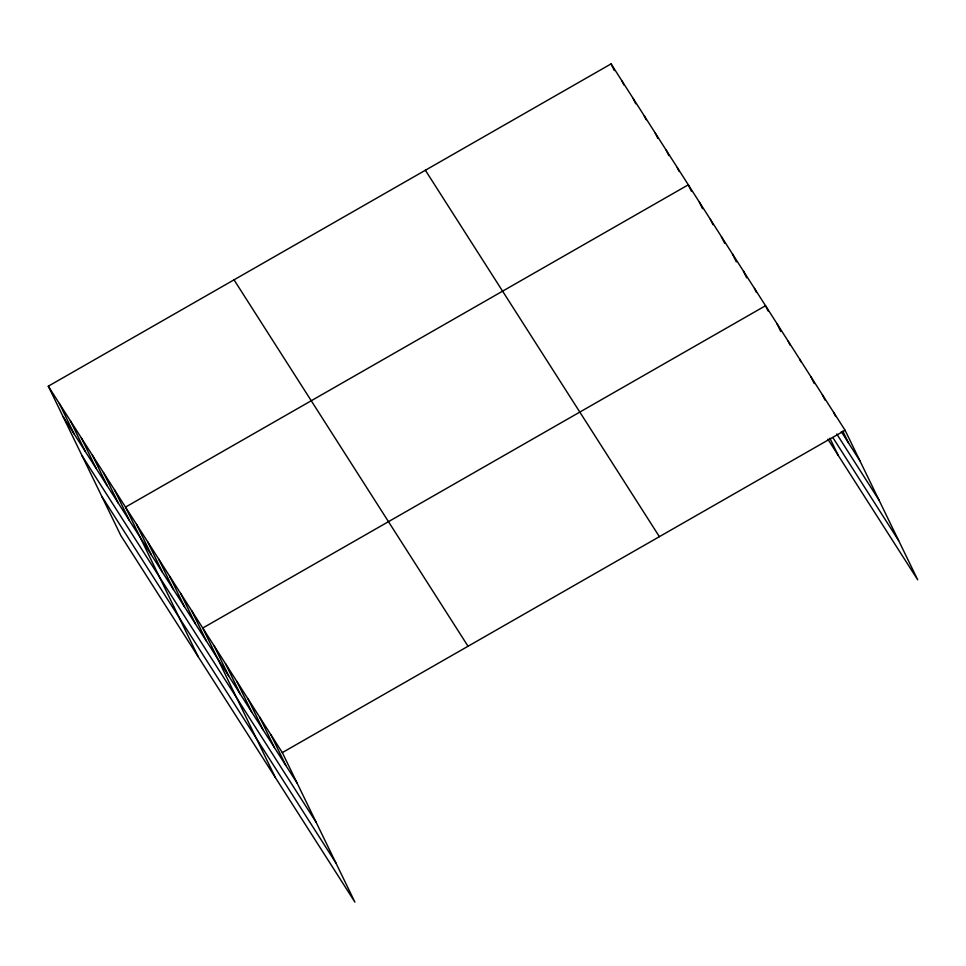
<?xml version="1.0" encoding="UTF-8"?>
<svg xmlns="http://www.w3.org/2000/svg" width="966" height="966" viewBox="0 0 966 966"><rect width="100%" height="100%" fill="white"/><g stroke="black" fill="none" stroke-linecap="round" stroke-linejoin="round"><path stroke-width="1.45" d="M48.3 386.195L282.314 752.611L354.908 902.111L120.895 535.695L48.3 386.195L611.092 63.889L845.105 430.305L917.7 579.805L827.886 439.192M282.314 752.611L845.105 430.305M841.265 431.609L859.933 460.842M836.773 434L879 500.098M832.873 437.574L898.634 540.549M425.366 170.245L659.38 536.661M234.026 279.826L468.039 646.254M63.128 416.732L297.142 783.148M82.195 455.988L316.208 822.404M101.828 496.439L335.854 862.855M833.743 412.506L835.675 416.491M842.763 431.09L848.571 443.044M822.368 394.708L824.952 400.021M811.005 376.909L814.229 383.55M799.643 359.111L800.923 361.767M788.268 341.312L790.2 345.297M776.905 323.513L780.769 331.483M768.115 311.028L765.543 305.715L202.751 628.033L275.346 777.533M829.879 438.214L838.138 455.228M754.506 288.448L756.438 292.432M743.47 271.168L746.694 277.81M732.445 253.901L736.309 261.871M721.409 236.622L724.633 243.263M710.372 219.354L712.956 224.667M699.348 202.075L702.572 208.716M691.535 191.437L688.311 184.808L125.52 507.114L198.127 656.614M677.275 167.529L679.219 171.513M666.25 150.249L668.822 155.562M655.214 132.982L657.798 138.295M644.189 115.703L646.121 119.687M633.153 98.435L635.737 103.748M622.116 81.156L624.048 85.141M611.092 63.889L614.316 70.518M270.951 734.812L285.779 765.35M259.588 717.013L274.416 747.551M248.214 699.215L263.042 729.753M236.851 681.416L251.679 711.966M225.489 663.618L240.317 694.168M214.114 645.819L228.942 676.369M191.715 610.754L206.543 641.291M180.69 593.474L195.518 624.024M169.654 576.207L184.482 606.745M158.617 558.928L173.457 589.477M147.593 541.66L162.421 572.198M136.556 524.381L151.384 554.919M114.495 489.834L129.323 520.372M103.459 472.555L118.287 503.105M92.434 455.288L107.262 485.826M81.398 438.009L96.226 468.558M70.361 420.741L85.189 451.279M59.337 403.462L74.165 434.012"/></g></svg>
